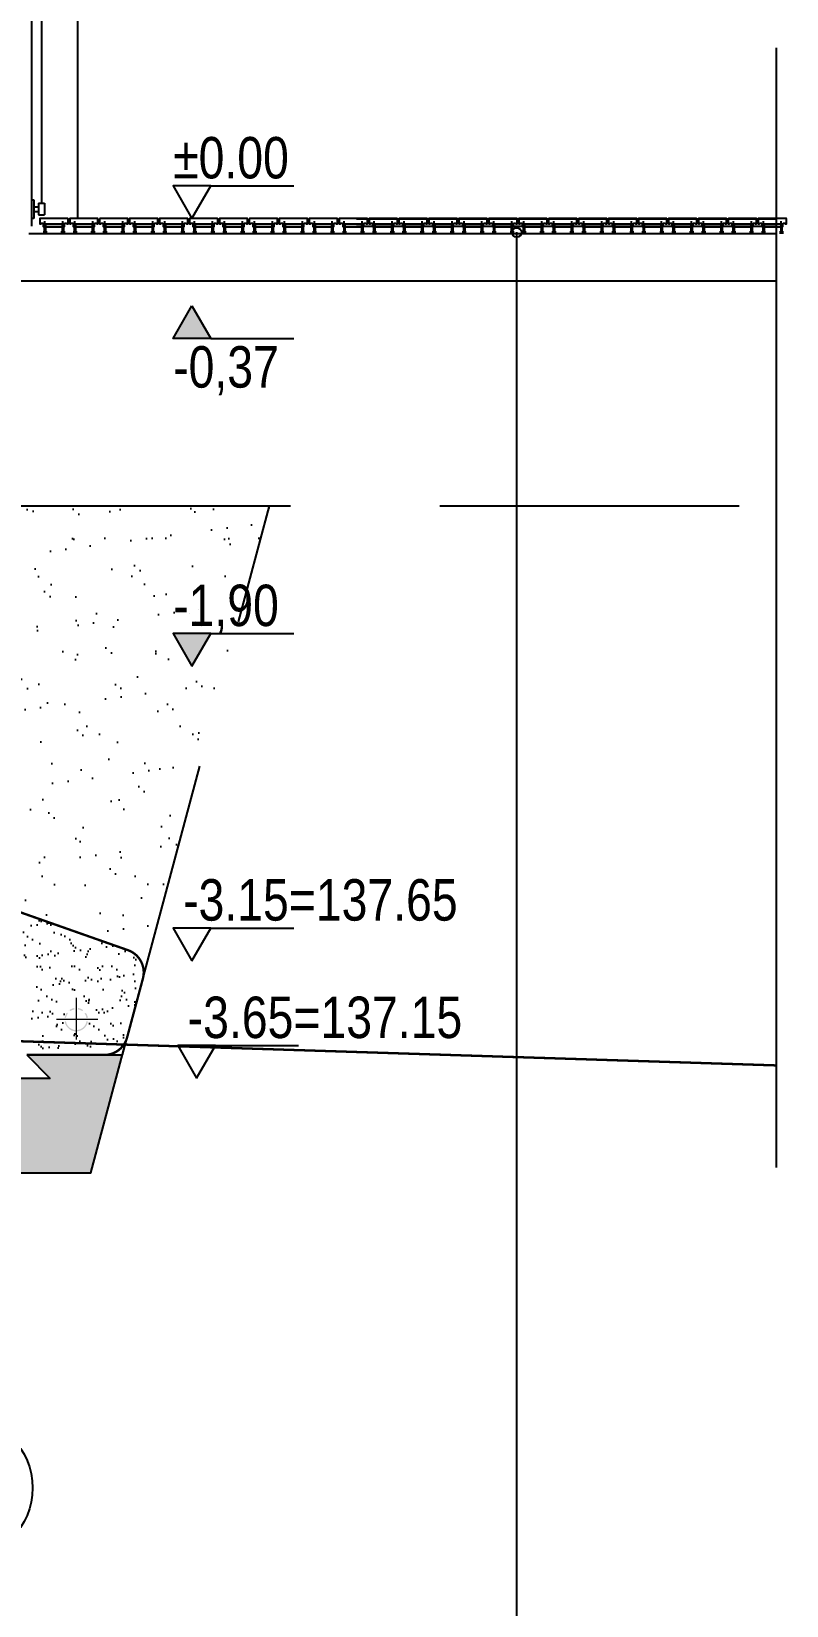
# Model space of a CAD drawing. Header units: millimetres. Extents: x -135140 to 267856, y -70704 to 149933.
# Drawn here: x -27681 to -24478, y 86351 to 93031 of the extents above; entities that cross this region are included whole.
import ezdxf

# ---------------------------------------------------------------- set-up
doc = ezdxf.new("R2010")
doc.units = ezdxf.units.MM
doc.header["$LTSCALE"] = 99.9
for name, pattern in [('0707_PB_080619_gn_xref$0$ACAD_ISO10W100', [18, 12, -3, 0, -3]), ('_DOT___DASH', [0.335239, 0.176389, -0.088194, 0.0001, -0.070556]), ('ACAD_ISO03W100', [30, 12, -18]), ('AUDIT_D_080509132939-0', [0]), ('DASHDOT', [25.4, 12.7, -6.35, 0, -6.35]), ('DASHED', [0.75, 0.5, -0.25]), ('HIDDEN', [9.525, 6.35, -3.175])]:
    doc.linetypes.add(name, pattern=pattern)
for name, color, linetype in [('+48_DRENAŻ', 250, 'AUDIT_D_080509132939-0'), ('+48_HACZE', 253, 'Continuous'), ('+48_KOTY', 250, 'Continuous'), ('+48_MEBLE', 251, 'Continuous'), ('+48_OPISY', 251, 'Continuous'), ('+48_OSIE', 8, 'Continuous'), ('+48_STOLARKA_OKNA', 250, 'Continuous'), ('+48_WIDOK', 250, 'Continuous'), ('1_CIENKA', 252, 'Continuous'), ('_przerywane', 8, 'DASHED'), ('SCHODY_', 250, 'Continuous')]:
    doc.layers.add(name, color=color, linetype=linetype)
doc.layers.add('+48_PRZERYWANA', color=250, linetype='ACAD_ISO03W100', lineweight=13)
doc.styles.add('WRP_ARIAL', font='ARIAL.TTF', dxfattribs={"width": 0.8})
pattern_1 = [(37.5, (-740631.18, -76045.33), (-8.000156, 244.70662), [0, -193.04, 0, -215.9, 0, -206.375]), (7.5, (-740631.18, -76045.33), (224.76164, 358.41255), [0, -104.14, 0, -173.99, 0, -66.675]), (327.5, (-740787.39, -76045.33), (395.496185, 0.71859), [0, -63.5, 0, -228.6, 0, -298.45]), (317.5, (-740787.4, -76045.33), (381.77823, 111.46466), [0, -31.75, 0, -149.86, 0, -171.45])]

# ---------------------------------------------------------------- blocks, each defined once
blk = doc.blocks.new('OZN_OSI')
at = {"layer": '+48_OSIE', "linetype": 'Continuous', "ltscale": 5}
blk.add_circle((0, -30), 30, dxfattribs=at)
at = {"layer": '+48_OSIE', "linetype": 'Continuous', "ltscale": 5, "style": 'WRP_ARIAL', "width": 0.8}
blk.add_attdef('NR', (-23.26, -43.54), '', height=30, dxfattribs=at)
blk = doc.blocks.new('koty')
at = {"layer": '+48_KOTY', "color": 3, "ltscale": 5}
blk.add_line((70403.15, 11224.99), (70423.15, 11224.99), dxfattribs=at)
blk.add_lwpolyline([(70398.6, 11217.11), (70403.15, 11224.99), (70394.05, 11224.99)], close=True, dxfattribs=at)
at = {"layer": '+48_KOTY', "color": 3, "style": 'WRP_ARIAL', "width": 0.8}
blk.add_attdef('POZIOM', (70403.19, 11226.78), '', height=10, dxfattribs=at)

msp = doc.modelspace()

# ---------------------------------------------------------------- hatches: boundary and pattern name
at = {"layer": '+48_DRENAŻ', "linetype": 'Continuous', "ltscale": 10}
h = msp.add_hatch(color=256, dxfattribs=at)
h.paths.add_polyline_path([(-27541.3, 88837.4, -0.463512), (-27483.1, 88886.7), (-27484.1, 88880.9, 0.463512), (-27535.5, 88837.4, 1), (-27447.2, 88837.4, 0.242264), (-27465.7, 88873.3), (-27462.3, 88878.1, -0.242264), (-27441.3, 88837.4, -1)], flags=17)
h.paths.add_polyline_path([(-27541.3, 88837.4, -0.729702), (-27450.7, 88866.4), (-27455.4, 88863, 0.729702), (-27535.5, 88837.4, 1), (-27447.2, 88837.4, 0.041358), (-27447.8, 88844.6), (-27442, 88845.6, -0.041358), (-27441.3, 88837.4, -1)], flags=0)
h.paths.add_polyline_path([(-27540.7, 88829.2), (-27534.9, 88830.1, 0.846964), (-27447.8, 88830.1), (-27442, 88829.2, -0.846964)])
h.paths.add_polyline_path([(-27541.3, 88837.4, -0.041358), (-27540.7, 88845.6), (-27534.9, 88844.6, 0.041358), (-27535.5, 88837.4, 1), (-27447.2, 88837.4, 0.729702), (-27527.2, 88863), (-27532, 88866.4, -0.729702), (-27441.3, 88837.4, -1)], flags=0)
h.paths.add_polyline_path([(-27541.3, 88837.4, -0.242264), (-27520.4, 88878.1), (-27517, 88873.3, 0.242264), (-27535.5, 88837.4, 1), (-27447.2, 88837.4, 0.463512), (-27498.6, 88880.9), (-27499.6, 88886.7, -0.463512), (-27441.3, 88837.4, -1)], flags=17)
at = {"layer": '+48_HACZE', "ltscale": 0.15}
h = msp.add_hatch(dxfattribs=at)
h.set_pattern_fill('AR-SAND', color=256, scale=5, style=0)
h.set_pattern_definition(pattern_1)
h.paths.add_polyline_path([(-26671.2, 91017.4), (-27751.3, 91017.4), (-27751.3, 90137.4), (-27841.3, 90137.4), (-27841.3, 89453, 0.315249), (-27729.5, 89293.2), (-27272.9, 89132.4, -0.394915), (-27208.5, 89011.8)])
h = msp.add_hatch(dxfattribs=at)
h.set_pattern_fill('AR-SAND', color=256, scale=5, style=0)
h.set_pattern_definition(pattern_1)
h.paths.add_polyline_path([(-57286.3, 89265.9), (-57393.5, 89665.9), (-53686.3, 89665.9), (-53776.3, 89755.9), (-53776.3, 90817.4), (-52401.3, 90817.4), (-52401.3, 89717.4), (-52311.3, 89717.4), (-52311.3, 89191.5), (-52405.5, 89097.4), (-52461.3, 89097.4), (-52461.3, 88677.4), (-52551.3, 88587.4), (-37080.3, 88587.4), (-36680.3, 88187.4), (-35497.4, 88187.4), (-35097.4, 88587.4), (-27601.3, 88587.4), (-27691.3, 88677.4), (-27691.3, 88687.4), (-27295.5, 88687.4), (-27429.5, 88187.4), (-34931.7, 88187.4), (-35331.7, 87787.4), (-36844.4, 87787.4), (-37245.9, 88187.4), (-52551.3, 88187.4), (-52840.3, 89265.9)])
h = msp.add_hatch(dxfattribs=at)
h.set_pattern_fill('AR-SAND', color=256, scale=2, style=0)
h.set_pattern_definition([(37.5, (-740631.18, -76045.325), (-3.200063, 97.8826475), [0, -77.216, 0, -86.36, 0, -82.55]), (7.5, (-740631.18, -76045.33), (89.904657, 143.36502), [0, -41.656, 0, -69.596, 0, -26.67]), (327.5, (-740693.66, -76045.325), (158.198474, 0.287437), [0, -25.4, 0, -91.44, 0, -119.38]), (317.5, (-740693.66, -76045.33), (152.71129, 44.585865), [0, -12.7, 0, -59.944, 0, -68.58])])
h.paths.add_polyline_path([(-27729.5, 89293.2, -0.315249), (-27841.3, 89453), (-27841.3, 89191.5), (-27747.2, 89097.4), (-27691.3, 89097.4), (-27691.3, 88744.3), (-27289.3, 88731.5, 0.083077), (-27275.6, 88761.5), (-27208.5, 89011.8, 0.388826), (-27270.9, 89131.7)])
h.paths.add_polyline_path([(-27289.3, 88731.5), (-27691.3, 88744.3), (-27691.3, 88687.4), (-27372.2, 88687.4, 0.249345)])
edge = h.paths.add_edge_path(flags=0)
edge.add_arc((-27491.3, 88837.4), 50, 180, 360)
edge.add_arc((-27491.3, 88837.4), 50, 0, 180)
at = {"layer": '+48_KOTY', "ltscale": 2}
h = msp.add_hatch(color=256, dxfattribs=at)
h.paths.add_polyline_path([(-26959.6, 91796.7), (-26920.3, 91728.6), (-27080.5, 91728.6), (-27041.2, 91796.7)])
h.paths.add_polyline_path([(-26969.8, 91814.3), (-26959.6, 91796.7), (-27041.2, 91796.7), (-27031, 91814.3)])
h.paths.add_polyline_path([(-27000.4, 91867.3), (-26969.8, 91814.3), (-27031, 91814.3)])
h = msp.add_hatch(color=256, dxfattribs=at)
h.paths.add_polyline_path([(-26959.6, 90408), (-26920.3, 90476.1), (-27080.5, 90476.1), (-27041.2, 90408)])
h.paths.add_polyline_path([(-26969.8, 90390.4), (-26959.6, 90408), (-27041.2, 90408), (-27031, 90390.4)])
h.paths.add_polyline_path([(-27000.4, 90337.4), (-26969.8, 90390.4), (-27031, 90390.4)])

# ---------------------------------------------------------------- linework, layer by layer
at = {"layer": '+48_DRENAŻ', "linetype": 'HIDDEN', "ltscale": 0.5, "const_width": 10}
msp.add_lwpolyline([(-27701.3, 88687.4), (-27372.2, 88687.4, 0.339454), (-27275.6, 88761.5), (-27208.5, 89011.8, 0.388826), (-27270.9, 89131.7), (-27729.5, 89293.2, -0.315249), (-27841.3, 89453)], format="xyb", dxfattribs=at)
at = {"layer": '+48_HACZE', "ltscale": 0.15}
msp.add_lwpolyline([(-52551.3, 88187.4), (-37245.9, 88187.4), (-36845.9, 87787.4), (-35331.7, 87787.4), (-34931.7, 88187.4), (-27429.5, 88187.4), (-27283.7, 88731.3)], dxfattribs=at)
at = {"layer": '+48_MEBLE'}
msp.add_line((-27486.3, 94877.4), (-27486.3, 92237.4), dxfattribs=at)
at = {"layer": '+48_OPISY'}
msp.add_line((-25622.2, 83388.4), (-25622.2, 92179.2), dxfattribs=at)
msp.add_circle((-25622.2, 92178.2), 20, dxfattribs=at)
at = {"layer": '+48_PRZERYWANA', "linetype": '_DOT___DASH', "ltscale": 10, "flags": 128}
for points in [[(-27491.3, 88929.1), (-27491.3, 88745.6)], [(-27399.6, 88837.4), (-27583.1, 88837.4)]]:
    msp.add_lwpolyline(points, dxfattribs=at)
at = {"layer": '+48_STOLARKA_OKNA'}
for p, q in [((-27681.1, 92317.4), (-27671.1, 92317.4)), ((-27671.1, 92317.4), (-27671.1, 92237.4)), ((-27671.1, 92287.4), (-27651.1, 92287.4)), ((-27671.1, 92267.4), (-27651.1, 92267.4)), ((-27651.1, 92302.4), (-27651.1, 92252.4)), ((-27651.1, 92302.4), (-27626.1, 92302.4)), ((-27626.1, 92302.4), (-27626.1, 92252.4)), ((-27671.1, 92237.4), (-27681.1, 92237.4)), ((-27651.1, 92252.4), (-27626.1, 92252.4))]:
    msp.add_line(p, q, dxfattribs=at)
at = {"layer": '+48_WIDOK', "linetype": 'HIDDEN', "ltscale": 2}
for p, q in [((-27638.6, 94998.9), (-27638.6, 92302.4)), ((-27851.3, 91017.4), (-24521.4, 91017.4)), ((-27295.5, 88687.4), (-26671.2, 91017.4)), ((-27701.3, 88687.4), (-27295.5, 88687.4))]:
    msp.add_line(p, q, dxfattribs=at)
at = {"layer": '+48_WIDOK', "linetype": 'DASHDOT', "ltscale": 5}
msp.add_line((-24521.4, 92961.2), (-24521.4, 88209.9), dxfattribs=at)
at = {"layer": '+48_WIDOK'}
for p, q in [((-26302.8, 92236.4), (-24521.4, 92236.4)), ((-26302.8, 92204.4), (-24521.4, 92204.4)), ((-27692.3, 92173.4), (-24521.4, 92173.4)), ((-27751.3, 91973.4), (-24521.4, 91973.4)), ((-27701.3, 88687.4), (-27601.3, 88587.4))]:
    msp.add_line(p, q, dxfattribs=at)
at = {"layer": '+48_WIDOK', "linetype": 'DASHED', "ltscale": 15, "const_width": 10}
msp.add_lwpolyline([(-24521.4, 88643), (-55632.2, 89637.4), (-58929.9, 89637.4)], dxfattribs=at)
at = {"layer": '+48_WIDOK'}
msp.add_lwpolyline([(-27601.3, 88587.4), (-35097.4, 88587.4), (-35497.4, 88187.4), (-36680.3, 88187.4), (-37080.3, 88587.4), (-52551.3, 88587.4)], dxfattribs=at)
at = {"layer": '1_CIENKA', "lineweight": -3}
for p, q in [((-27629.6, 92202.4), (-27542.6, 92202.4)), ((-27626.8, 92215.4), (-27626.8, 92184.2)), ((-27621.3, 92215.4), (-27621.3, 92184.2)), ((-27550.8, 92215.4), (-27550.8, 92184.2)), ((-27545.3, 92215.4), (-27545.3, 92184.2)), ((-27502.6, 92202.4), (-27415.6, 92202.4)), ((-27499.8, 92215.4), (-27499.8, 92184.2)), ((-27494.3, 92215.4), (-27494.3, 92184.2)), ((-27423.8, 92215.4), (-27423.8, 92184.2)), ((-27418.3, 92215.4), (-27418.3, 92184.2)), ((-27375.6, 92202.4), (-27288.6, 92202.4)), ((-27372.8, 92215.4), (-27372.8, 92184.2)), ((-27367.3, 92215.4), (-27367.3, 92184.2)), ((-27296.8, 92215.4), (-27296.8, 92184.2)), ((-27291.3, 92215.4), (-27291.3, 92184.2)), ((-27248.6, 92202.4), (-27161.6, 92202.4)), ((-27245.8, 92215.4), (-27245.8, 92184.2)), ((-27240.3, 92215.4), (-27240.3, 92184.2)), ((-27169.8, 92215.4), (-27169.8, 92184.2)), ((-27164.3, 92215.4), (-27164.3, 92184.2)), ((-27121.6, 92202.4), (-27034.6, 92202.4)), ((-27118.8, 92215.4), (-27118.8, 92184.2)), ((-27113.3, 92215.4), (-27113.3, 92184.2)), ((-27042.8, 92215.4), (-27042.8, 92184.2)), ((-27037.3, 92215.4), (-27037.3, 92184.2)), ((-26994.6, 92202.4), (-26907.6, 92202.4)), ((-26991.8, 92215.4), (-26991.8, 92184.2)), ((-26986.3, 92215.4), (-26986.3, 92184.2)), ((-26915.8, 92215.4), (-26915.8, 92184.2)), ((-26910.3, 92215.4), (-26910.3, 92184.2)), ((-26867.6, 92202.4), (-26780.6, 92202.4)), ((-26864.8, 92215.4), (-26864.8, 92184.2)), ((-26859.3, 92215.4), (-26859.3, 92184.2)), ((-26788.8, 92215.4), (-26788.8, 92184.2)), ((-26783.3, 92215.4), (-26783.3, 92184.2)), ((-26740.6, 92202.4), (-26653.6, 92202.4)), ((-26737.8, 92215.4), (-26737.8, 92184.2)), ((-26732.3, 92215.4), (-26732.3, 92184.2)), ((-26661.8, 92215.4), (-26661.8, 92184.2)), ((-26656.3, 92215.4), (-26656.3, 92184.2)), ((-26613.6, 92202.4), (-26526.6, 92202.4)), ((-26610.8, 92215.4), (-26610.8, 92184.2)), ((-26605.3, 92215.4), (-26605.3, 92184.2)), ((-26534.8, 92215.4), (-26534.8, 92184.2)), ((-26529.3, 92215.4), (-26529.3, 92184.2)), ((-26486.6, 92202.4), (-26399.6, 92202.4)), ((-26483.8, 92215.4), (-26483.8, 92184.2)), ((-26478.3, 92215.4), (-26478.3, 92184.2)), ((-26407.8, 92215.4), (-26407.8, 92184.2)), ((-26402.3, 92215.4), (-26402.3, 92184.2)), ((-26359.6, 92202.4), (-26272.6, 92202.4)), ((-26356.8, 92215.4), (-26356.8, 92184.2)), ((-26351.3, 92215.4), (-26351.3, 92184.2)), ((-26280.8, 92215.4), (-26280.8, 92184.2)), ((-26275.3, 92215.4), (-26275.3, 92184.2)), ((-26232.6, 92202.4), (-26145.6, 92202.4)), ((-26229.8, 92215.4), (-26229.8, 92184.2)), ((-26224.3, 92215.4), (-26224.3, 92184.2)), ((-26153.8, 92215.4), (-26153.8, 92184.2)), ((-26148.3, 92215.4), (-26148.3, 92184.2)), ((-26105.6, 92202.4), (-26018.6, 92202.4)), ((-26102.8, 92215.4), (-26102.8, 92184.2)), ((-26097.3, 92215.4), (-26097.3, 92184.2)), ((-26026.8, 92215.4), (-26026.8, 92184.2)), ((-26021.3, 92215.4), (-26021.3, 92184.2)), ((-25978.6, 92202.4), (-25891.6, 92202.4)), ((-25975.8, 92215.4), (-25975.8, 92184.2)), ((-25970.3, 92215.4), (-25970.3, 92184.2)), ((-25899.8, 92215.4), (-25899.8, 92184.2)), ((-25894.3, 92215.4), (-25894.3, 92184.2)), ((-25851.6, 92202.4), (-25764.6, 92202.4)), ((-25848.8, 92215.4), (-25848.8, 92184.2)), ((-25843.3, 92215.4), (-25843.3, 92184.2)), ((-25772.8, 92215.4), (-25772.8, 92184.2)), ((-25767.3, 92215.4), (-25767.3, 92184.2)), ((-25724.6, 92202.4), (-25637.6, 92202.4)), ((-25721.8, 92215.4), (-25721.8, 92184.2)), ((-25716.3, 92215.4), (-25716.3, 92184.2)), ((-25645.8, 92215.4), (-25645.8, 92184.2)), ((-25640.3, 92215.4), (-25640.3, 92184.2)), ((-25597.6, 92202.4), (-25510.6, 92202.4)), ((-25594.8, 92215.4), (-25594.8, 92184.2)), ((-25589.3, 92215.4), (-25589.3, 92184.2)), ((-25518.8, 92215.4), (-25518.8, 92184.2)), ((-25513.3, 92215.4), (-25513.3, 92184.2)), ((-25470.6, 92202.4), (-25383.6, 92202.4)), ((-25467.8, 92215.4), (-25467.8, 92184.2)), ((-25462.3, 92215.4), (-25462.3, 92184.2)), ((-25391.8, 92215.4), (-25391.8, 92184.2)), ((-25386.3, 92215.4), (-25386.3, 92184.2)), ((-25343.6, 92202.4), (-25256.6, 92202.4)), ((-25340.8, 92215.4), (-25340.8, 92184.2)), ((-25335.3, 92215.4), (-25335.3, 92184.2)), ((-25264.8, 92215.4), (-25264.8, 92184.2)), ((-25259.3, 92215.4), (-25259.3, 92184.2)), ((-25216.6, 92202.4), (-25129.6, 92202.4)), ((-25213.8, 92215.4), (-25213.8, 92184.2)), ((-25208.3, 92215.4), (-25208.3, 92184.2)), ((-25137.8, 92215.4), (-25137.8, 92184.2)), ((-25132.3, 92215.4), (-25132.3, 92184.2)), ((-25089.6, 92202.4), (-25002.6, 92202.4)), ((-25086.8, 92215.4), (-25086.8, 92184.2)), ((-25081.3, 92215.4), (-25081.3, 92184.2)), ((-25010.8, 92215.4), (-25010.8, 92184.2)), ((-25005.3, 92215.4), (-25005.3, 92184.2)), ((-24962.6, 92202.4), (-24875.6, 92202.4)), ((-24959.8, 92215.4), (-24959.8, 92184.2)), ((-24954.3, 92215.4), (-24954.3, 92184.2)), ((-24883.8, 92215.4), (-24883.8, 92184.2)), ((-24878.3, 92215.4), (-24878.3, 92184.2)), ((-24835.6, 92202.4), (-24748.6, 92202.4)), ((-24832.8, 92215.4), (-24832.8, 92184.2)), ((-24827.3, 92215.4), (-24827.3, 92184.2)), ((-24756.8, 92215.4), (-24756.8, 92184.2)), ((-24751.3, 92215.4), (-24751.3, 92184.2)), ((-24708.6, 92202.4), (-24621.6, 92202.4)), ((-24705.8, 92215.4), (-24705.8, 92184.2)), ((-24700.3, 92215.4), (-24700.3, 92184.2)), ((-24629.8, 92215.4), (-24629.8, 92184.2)), ((-24624.3, 92215.4), (-24624.3, 92184.2)), ((-24581.6, 92202.4), (-24494.6, 92202.4)), ((-24578.8, 92215.4), (-24578.8, 92184.2)), ((-24573.3, 92215.4), (-24573.3, 92184.2)), ((-24502.8, 92215.4), (-24502.8, 92184.2)), ((-24497.3, 92215.4), (-24497.3, 92184.2)), ((-27629.2, 92184.2), (-27618.9, 92184.2)), ((-27629.2, 92184.2), (-27629.2, 92172.4)), ((-27618.9, 92184.2), (-27618.9, 92172.4)), ((-27553.2, 92184.2), (-27553.2, 92172.4)), ((-27542.9, 92184.2), (-27553.2, 92184.2)), ((-27542.9, 92184.2), (-27542.9, 92172.4)), ((-27502.2, 92184.2), (-27491.9, 92184.2)), ((-27502.2, 92184.2), (-27502.2, 92172.4)), ((-27491.9, 92184.2), (-27491.9, 92172.4)), ((-27426.2, 92184.2), (-27426.2, 92172.4)), ((-27415.9, 92184.2), (-27426.2, 92184.2)), ((-27415.9, 92184.2), (-27415.9, 92172.4)), ((-27375.2, 92184.2), (-27364.9, 92184.2)), ((-27375.2, 92184.2), (-27375.2, 92172.4)), ((-27364.9, 92184.2), (-27364.9, 92172.4)), ((-27299.2, 92184.2), (-27299.2, 92172.4)), ((-27288.9, 92184.2), (-27299.2, 92184.2)), ((-27288.9, 92184.2), (-27288.9, 92172.4)), ((-27248.2, 92184.2), (-27237.9, 92184.2)), ((-27248.2, 92184.2), (-27248.2, 92172.4)), ((-27237.9, 92184.2), (-27237.9, 92172.4)), ((-27172.2, 92184.2), (-27172.2, 92172.4)), ((-27161.9, 92184.2), (-27172.2, 92184.2)), ((-27161.9, 92184.2), (-27161.9, 92172.4)), ((-27121.2, 92184.2), (-27110.9, 92184.2)), ((-27121.2, 92184.2), (-27121.2, 92172.4)), ((-27110.9, 92184.2), (-27110.9, 92172.4)), ((-27045.2, 92184.2), (-27045.2, 92172.4)), ((-27034.9, 92184.2), (-27045.2, 92184.2)), ((-27034.9, 92184.2), (-27034.9, 92172.4)), ((-26994.2, 92184.2), (-26983.9, 92184.2)), ((-26994.2, 92184.2), (-26994.2, 92172.4)), ((-26983.9, 92184.2), (-26983.9, 92172.4)), ((-26918.2, 92184.2), (-26918.2, 92172.4)), ((-26907.9, 92184.2), (-26918.2, 92184.2)), ((-26907.9, 92184.2), (-26907.9, 92172.4)), ((-26867.2, 92184.2), (-26856.9, 92184.2)), ((-26867.2, 92184.2), (-26867.2, 92172.4)), ((-26856.9, 92184.2), (-26856.9, 92172.4)), ((-26791.2, 92184.2), (-26791.2, 92172.4)), ((-26780.9, 92184.2), (-26791.2, 92184.2)), ((-26780.9, 92184.2), (-26780.9, 92172.4)), ((-26740.2, 92184.2), (-26729.9, 92184.2)), ((-26740.2, 92184.2), (-26740.2, 92172.4)), ((-26729.9, 92184.2), (-26729.9, 92172.4)), ((-26664.2, 92184.2), (-26664.2, 92172.4)), ((-26653.9, 92184.2), (-26664.2, 92184.2)), ((-26653.9, 92184.2), (-26653.9, 92172.4)), ((-26613.2, 92184.2), (-26602.9, 92184.2)), ((-26613.2, 92184.2), (-26613.2, 92172.4)), ((-26602.9, 92184.2), (-26602.9, 92172.4)), ((-26537.2, 92184.2), (-26537.2, 92172.4)), ((-26526.9, 92184.2), (-26537.2, 92184.2)), ((-26526.9, 92184.2), (-26526.9, 92172.4)), ((-26486.2, 92184.2), (-26475.9, 92184.2)), ((-26486.2, 92184.2), (-26486.2, 92172.4)), ((-26475.9, 92184.2), (-26475.9, 92172.4)), ((-26410.2, 92184.2), (-26410.2, 92172.4)), ((-26399.9, 92184.2), (-26410.2, 92184.2)), ((-26399.9, 92184.2), (-26399.9, 92172.4)), ((-26359.2, 92184.2), (-26348.9, 92184.2)), ((-26359.2, 92184.2), (-26359.2, 92172.4)), ((-26348.9, 92184.2), (-26348.9, 92172.4)), ((-26283.2, 92184.2), (-26283.2, 92172.4)), ((-26272.9, 92184.2), (-26283.2, 92184.2)), ((-26272.9, 92184.2), (-26272.9, 92172.4)), ((-26232.2, 92184.2), (-26221.9, 92184.2)), ((-26232.2, 92184.2), (-26232.2, 92172.4)), ((-26221.9, 92184.2), (-26221.9, 92172.4)), ((-26156.2, 92184.2), (-26156.2, 92172.4)), ((-26145.9, 92184.2), (-26156.2, 92184.2)), ((-26145.9, 92184.2), (-26145.9, 92172.4)), ((-26105.2, 92184.2), (-26094.9, 92184.2)), ((-26105.2, 92184.2), (-26105.2, 92172.4)), ((-26094.9, 92184.2), (-26094.9, 92172.4)), ((-26029.2, 92184.2), (-26029.2, 92172.4)), ((-26018.9, 92184.2), (-26029.2, 92184.2)), ((-26018.9, 92184.2), (-26018.9, 92172.4)), ((-25978.2, 92184.2), (-25967.9, 92184.2)), ((-25978.2, 92184.2), (-25978.2, 92172.4)), ((-25967.9, 92184.2), (-25967.9, 92172.4)), ((-25902.2, 92184.2), (-25902.2, 92172.4)), ((-25891.9, 92184.2), (-25902.2, 92184.2)), ((-25891.9, 92184.2), (-25891.9, 92172.4)), ((-25851.2, 92184.2), (-25840.9, 92184.2)), ((-25851.2, 92184.2), (-25851.2, 92172.4)), ((-25840.9, 92184.2), (-25840.9, 92172.4)), ((-25775.2, 92184.2), (-25775.2, 92172.4)), ((-25764.9, 92184.2), (-25775.2, 92184.2)), ((-25764.9, 92184.2), (-25764.9, 92172.4)), ((-25724.2, 92184.2), (-25713.9, 92184.2)), ((-25724.2, 92184.2), (-25724.2, 92172.4)), ((-25713.9, 92184.2), (-25713.9, 92172.4)), ((-25648.2, 92184.2), (-25648.2, 92172.4)), ((-25637.9, 92184.2), (-25648.2, 92184.2)), ((-25637.9, 92184.2), (-25637.9, 92172.4)), ((-25597.2, 92184.2), (-25586.9, 92184.2)), ((-25597.2, 92184.2), (-25597.2, 92172.4)), ((-25586.9, 92184.2), (-25586.9, 92172.4)), ((-25521.2, 92184.2), (-25521.2, 92172.4)), ((-25510.9, 92184.2), (-25521.2, 92184.2)), ((-25510.9, 92184.2), (-25510.9, 92172.4)), ((-25470.2, 92184.2), (-25459.9, 92184.2)), ((-25470.2, 92184.2), (-25470.2, 92172.4)), ((-25459.9, 92184.2), (-25459.9, 92172.4)), ((-25394.2, 92184.2), (-25394.2, 92172.4)), ((-25383.9, 92184.2), (-25394.2, 92184.2)), ((-25383.9, 92184.2), (-25383.9, 92172.4)), ((-25343.2, 92184.2), (-25332.9, 92184.2)), ((-25343.2, 92184.2), (-25343.2, 92172.4)), ((-25332.9, 92184.2), (-25332.9, 92172.4)), ((-25267.2, 92184.2), (-25267.2, 92172.4)), ((-25256.9, 92184.2), (-25267.2, 92184.2)), ((-25256.9, 92184.2), (-25256.9, 92172.4)), ((-25216.2, 92184.2), (-25205.9, 92184.2)), ((-25216.2, 92184.2), (-25216.2, 92172.4)), ((-25205.9, 92184.2), (-25205.9, 92172.4)), ((-25140.2, 92184.2), (-25140.2, 92172.4)), ((-25129.9, 92184.2), (-25140.2, 92184.2)), ((-25129.9, 92184.2), (-25129.9, 92172.4)), ((-25089.2, 92184.2), (-25078.9, 92184.2)), ((-25089.2, 92184.2), (-25089.2, 92172.4)), ((-25078.9, 92184.2), (-25078.9, 92172.4)), ((-25013.2, 92184.2), (-25013.2, 92172.4)), ((-25002.9, 92184.2), (-25013.2, 92184.2)), ((-25002.9, 92184.2), (-25002.9, 92172.4)), ((-24962.2, 92184.2), (-24951.9, 92184.2)), ((-24962.2, 92184.2), (-24962.2, 92172.4)), ((-24951.9, 92184.2), (-24951.9, 92172.4)), ((-24886.2, 92184.2), (-24886.2, 92172.4)), ((-24875.9, 92184.2), (-24886.2, 92184.2)), ((-24875.9, 92184.2), (-24875.9, 92172.4)), ((-24835.2, 92184.2), (-24824.9, 92184.2)), ((-24835.2, 92184.2), (-24835.2, 92172.4)), ((-24824.9, 92184.2), (-24824.9, 92172.4)), ((-24759.2, 92184.2), (-24759.2, 92172.4)), ((-24748.9, 92184.2), (-24759.2, 92184.2)), ((-24748.9, 92184.2), (-24748.9, 92172.4)), ((-24708.2, 92184.2), (-24697.9, 92184.2)), ((-24708.2, 92184.2), (-24708.2, 92172.4)), ((-24697.9, 92184.2), (-24697.9, 92172.4)), ((-24632.2, 92184.2), (-24632.2, 92172.4)), ((-24621.9, 92184.2), (-24632.2, 92184.2)), ((-24621.9, 92184.2), (-24621.9, 92172.4)), ((-24581.2, 92184.2), (-24570.9, 92184.2)), ((-24581.2, 92184.2), (-24581.2, 92172.4)), ((-24570.9, 92184.2), (-24570.9, 92172.4)), ((-24505.2, 92184.2), (-24505.2, 92172.4)), ((-24494.9, 92184.2), (-24505.2, 92184.2)), ((-24494.9, 92184.2), (-24494.9, 92172.4))]:
    msp.add_line(p, q, dxfattribs=at)
at = {"layer": '1_CIENKA', "linetype": '0707_PB_080619_gn_xref$0$ACAD_ISO10W100', "lineweight": -3, "ltscale": 0.1}
for p, q in [((-27624.1, 92172.4), (-27624.1, 92225.9)), ((-27548.1, 92172.4), (-27548.1, 92225.9)), ((-27497.1, 92172.4), (-27497.1, 92225.9)), ((-27421.1, 92172.4), (-27421.1, 92225.9)), ((-27370.1, 92172.4), (-27370.1, 92225.9)), ((-27294.1, 92172.4), (-27294.1, 92225.9)), ((-27243.1, 92172.4), (-27243.1, 92225.9)), ((-27167.1, 92172.4), (-27167.1, 92225.9)), ((-27116.1, 92172.4), (-27116.1, 92225.9)), ((-27040.1, 92172.4), (-27040.1, 92225.9)), ((-26989.1, 92172.4), (-26989.1, 92225.9)), ((-26913.1, 92172.4), (-26913.1, 92225.9)), ((-26862.1, 92172.4), (-26862.1, 92225.9)), ((-26786.1, 92172.4), (-26786.1, 92225.9)), ((-26735.1, 92172.4), (-26735.1, 92225.9)), ((-26659.1, 92172.4), (-26659.1, 92225.9)), ((-26608.1, 92172.4), (-26608.1, 92225.9)), ((-26532.1, 92172.4), (-26532.1, 92225.9)), ((-26481.1, 92172.4), (-26481.1, 92225.9)), ((-26405.1, 92172.4), (-26405.1, 92225.9)), ((-26354.1, 92172.4), (-26354.1, 92225.9)), ((-26278.1, 92172.4), (-26278.1, 92225.9)), ((-26227.1, 92172.4), (-26227.1, 92225.9)), ((-26151.1, 92172.4), (-26151.1, 92225.9)), ((-26100.1, 92172.4), (-26100.1, 92225.9)), ((-26024.1, 92172.4), (-26024.1, 92225.9)), ((-25973.1, 92172.4), (-25973.1, 92225.9)), ((-25897.1, 92172.4), (-25897.1, 92225.9)), ((-25846.1, 92172.4), (-25846.1, 92225.9)), ((-25770.1, 92172.4), (-25770.1, 92225.9)), ((-25719.1, 92172.4), (-25719.1, 92225.9)), ((-25643.1, 92172.4), (-25643.1, 92225.9)), ((-25592.1, 92172.4), (-25592.1, 92225.9)), ((-25516.1, 92172.4), (-25516.1, 92225.9)), ((-25465.1, 92172.4), (-25465.1, 92225.9)), ((-25389.1, 92172.4), (-25389.1, 92225.9)), ((-25338.1, 92172.4), (-25338.1, 92225.9)), ((-25262.1, 92172.4), (-25262.1, 92225.9)), ((-25211.1, 92172.4), (-25211.1, 92225.9)), ((-25135.1, 92172.4), (-25135.1, 92225.9)), ((-25084.1, 92172.4), (-25084.1, 92225.9)), ((-25008.1, 92172.4), (-25008.1, 92225.9)), ((-24957.1, 92172.4), (-24957.1, 92225.9)), ((-24881.1, 92172.4), (-24881.1, 92225.9)), ((-24830.1, 92172.4), (-24830.1, 92225.9)), ((-24754.1, 92172.4), (-24754.1, 92225.9)), ((-24703.1, 92172.4), (-24703.1, 92225.9)), ((-24627.1, 92172.4), (-24627.1, 92225.9)), ((-24576.1, 92172.4), (-24576.1, 92225.9)), ((-24500.1, 92172.4), (-24500.1, 92225.9))]:
    msp.add_line(p, q, dxfattribs=at)
at = {"layer": '1_CIENKA', "lineweight": -3}
for points in [[(-27630.6, 92215.4), (-27541.6, 92215.4, -0.536675), (-27531.6, 92215.4), (-27526.1, 92215.4), (-27526.1, 92236.4, 0.414214), (-27527.1, 92237.4), (-27645.1, 92237.4, 0.414083), (-27646.1, 92236.4), (-27646.1, 92215.4), (-27640.6, 92215.4, -0.536675)], [(-27503.6, 92215.4), (-27414.6, 92215.4, -0.536675), (-27404.6, 92215.4), (-27399.1, 92215.4), (-27399.1, 92236.4, 0.414214), (-27400.1, 92237.4), (-27518.1, 92237.4, 0.414083), (-27519.1, 92236.4), (-27519.1, 92215.4), (-27513.6, 92215.4, -0.536675)], [(-27376.6, 92215.4), (-27287.6, 92215.4, -0.536675), (-27277.6, 92215.4), (-27272.1, 92215.4), (-27272.1, 92236.4, 0.414214), (-27273.1, 92237.4), (-27391.1, 92237.4, 0.414083), (-27392.1, 92236.4), (-27392.1, 92215.4), (-27386.6, 92215.4, -0.536675)], [(-27249.6, 92215.4), (-27160.6, 92215.4, -0.536675), (-27150.6, 92215.4), (-27145.1, 92215.4), (-27145.1, 92236.4, 0.414214), (-27146.1, 92237.4), (-27264.1, 92237.4, 0.414083), (-27265.1, 92236.4), (-27265.1, 92215.4), (-27259.6, 92215.4, -0.536675)], [(-27122.6, 92215.4), (-27033.6, 92215.4, -0.536675), (-27023.6, 92215.4), (-27018.1, 92215.4), (-27018.1, 92236.4, 0.414214), (-27019.1, 92237.4), (-27137.1, 92237.4, 0.414083), (-27138.1, 92236.4), (-27138.1, 92215.4), (-27132.6, 92215.4, -0.536675)], [(-26995.6, 92215.4), (-26906.6, 92215.4, -0.536675), (-26896.6, 92215.4), (-26891.1, 92215.4), (-26891.1, 92236.4, 0.414214), (-26892.1, 92237.4), (-27010.1, 92237.4, 0.414083), (-27011.1, 92236.4), (-27011.1, 92215.4), (-27005.6, 92215.4, -0.536675)], [(-26868.6, 92215.4), (-26779.6, 92215.4, -0.536675), (-26769.6, 92215.4), (-26764.1, 92215.4), (-26764.1, 92236.4, 0.414214), (-26765.1, 92237.4), (-26883.1, 92237.4, 0.414083), (-26884.1, 92236.4), (-26884.1, 92215.4), (-26878.6, 92215.4, -0.536675)], [(-26741.6, 92215.4), (-26652.6, 92215.4, -0.536675), (-26642.6, 92215.4), (-26637.1, 92215.4), (-26637.1, 92236.4, 0.414214), (-26638.1, 92237.4), (-26756.1, 92237.4, 0.414083), (-26757.1, 92236.4), (-26757.1, 92215.4), (-26751.6, 92215.4, -0.536675)], [(-26614.6, 92215.4), (-26525.6, 92215.4, -0.536675), (-26515.6, 92215.4), (-26510.1, 92215.4), (-26510.1, 92236.4, 0.414214), (-26511.1, 92237.4), (-26629.1, 92237.4, 0.414083), (-26630.1, 92236.4), (-26630.1, 92215.4), (-26624.6, 92215.4, -0.536675)], [(-26487.6, 92215.4), (-26398.6, 92215.4, -0.536675), (-26388.6, 92215.4), (-26383.1, 92215.4), (-26383.1, 92236.4, 0.414214), (-26384.1, 92237.4), (-26502.1, 92237.4, 0.414083), (-26503.1, 92236.4), (-26503.1, 92215.4), (-26497.6, 92215.4, -0.536675)], [(-26360.6, 92215.4), (-26271.6, 92215.4, -0.536675), (-26261.6, 92215.4), (-26256.1, 92215.4), (-26256.1, 92236.4, 0.414214), (-26257.1, 92237.4), (-26375.1, 92237.4, 0.414083), (-26376.1, 92236.4), (-26376.1, 92215.4), (-26370.6, 92215.4, -0.536675)], [(-26233.6, 92215.4), (-26144.6, 92215.4, -0.536675), (-26134.6, 92215.4), (-26129.1, 92215.4), (-26129.1, 92236.4, 0.414214), (-26130.1, 92237.4), (-26248.1, 92237.4, 0.414083), (-26249.1, 92236.4), (-26249.1, 92215.4), (-26243.6, 92215.4, -0.536675)], [(-26106.6, 92215.4), (-26017.6, 92215.4, -0.536675), (-26007.6, 92215.4), (-26002.1, 92215.4), (-26002.1, 92236.4, 0.414214), (-26003.1, 92237.4), (-26121.1, 92237.4, 0.414083), (-26122.1, 92236.4), (-26122.1, 92215.4), (-26116.6, 92215.4, -0.536675)], [(-25979.6, 92215.4), (-25890.6, 92215.4, -0.536675), (-25880.6, 92215.4), (-25875.1, 92215.4), (-25875.1, 92236.4, 0.414214), (-25876.1, 92237.4), (-25994.1, 92237.4, 0.414083), (-25995.1, 92236.4), (-25995.1, 92215.4), (-25989.6, 92215.4, -0.536675)], [(-25852.6, 92215.4), (-25763.6, 92215.4, -0.536675), (-25753.6, 92215.4), (-25748.1, 92215.4), (-25748.1, 92236.4, 0.414214), (-25749.1, 92237.4), (-25867.1, 92237.4, 0.414083), (-25868.1, 92236.4), (-25868.1, 92215.4), (-25862.6, 92215.4, -0.536675)], [(-25725.6, 92215.4), (-25636.6, 92215.4, -0.536675), (-25626.6, 92215.4), (-25621.1, 92215.4), (-25621.1, 92236.4, 0.414214), (-25622.1, 92237.4), (-25740.1, 92237.4, 0.414083), (-25741.1, 92236.4), (-25741.1, 92215.4), (-25735.6, 92215.4, -0.536675)], [(-25598.6, 92215.4), (-25509.6, 92215.4, -0.536675), (-25499.6, 92215.4), (-25494.1, 92215.4), (-25494.1, 92236.4, 0.414214), (-25495.1, 92237.4), (-25613.1, 92237.4, 0.414083), (-25614.1, 92236.4), (-25614.1, 92215.4), (-25608.6, 92215.4, -0.536675)], [(-25471.6, 92215.4), (-25382.6, 92215.4, -0.536675), (-25372.6, 92215.4), (-25367.1, 92215.4), (-25367.1, 92236.4, 0.414214), (-25368.1, 92237.4), (-25486.1, 92237.4, 0.414083), (-25487.1, 92236.4), (-25487.1, 92215.4), (-25481.6, 92215.4, -0.536675)], [(-25344.6, 92215.4), (-25255.6, 92215.4, -0.536675), (-25245.6, 92215.4), (-25240.1, 92215.4), (-25240.1, 92236.4, 0.414214), (-25241.1, 92237.4), (-25359.1, 92237.4, 0.414083), (-25360.1, 92236.4), (-25360.1, 92215.4), (-25354.6, 92215.4, -0.536675)], [(-25217.6, 92215.4), (-25128.6, 92215.4, -0.536675), (-25118.6, 92215.4), (-25113.1, 92215.4), (-25113.1, 92236.4, 0.414214), (-25114.1, 92237.4), (-25232.1, 92237.4, 0.414083), (-25233.1, 92236.4), (-25233.1, 92215.4), (-25227.6, 92215.4, -0.536675)], [(-25090.6, 92215.4), (-25001.6, 92215.4, -0.536675), (-24991.6, 92215.4), (-24986.1, 92215.4), (-24986.1, 92236.4, 0.414214), (-24987.1, 92237.4), (-25105.1, 92237.4, 0.414083), (-25106.1, 92236.4), (-25106.1, 92215.4), (-25100.6, 92215.4, -0.536675)], [(-24963.6, 92215.4), (-24874.6, 92215.4, -0.536675), (-24864.6, 92215.4), (-24859.1, 92215.4), (-24859.1, 92236.4, 0.414214), (-24860.1, 92237.4), (-24978.1, 92237.4, 0.414083), (-24979.1, 92236.4), (-24979.1, 92215.4), (-24973.6, 92215.4, -0.536675)], [(-24836.6, 92215.4), (-24747.6, 92215.4, -0.536675), (-24737.6, 92215.4), (-24732.1, 92215.4), (-24732.1, 92236.4, 0.414214), (-24733.1, 92237.4), (-24851.1, 92237.4, 0.414083), (-24852.1, 92236.4), (-24852.1, 92215.4), (-24846.6, 92215.4, -0.536675)], [(-24709.6, 92215.4), (-24620.6, 92215.4, -0.536675), (-24610.6, 92215.4), (-24605.1, 92215.4), (-24605.1, 92236.4, 0.414214), (-24606.1, 92237.4), (-24724.1, 92237.4, 0.414083), (-24725.1, 92236.4), (-24725.1, 92215.4), (-24719.6, 92215.4, -0.536675)], [(-24582.6, 92215.4), (-24493.6, 92215.4, -0.536675), (-24483.6, 92215.4), (-24478.1, 92215.4), (-24478.1, 92236.4, 0.414214), (-24479.1, 92237.4), (-24597.1, 92237.4, 0.414083), (-24598.1, 92236.4), (-24598.1, 92215.4), (-24592.6, 92215.4, -0.536675)]]:
    msp.add_lwpolyline(points, format="xyb", close=True, dxfattribs=at)
for points in [[(-27542.6, 92215.4), (-27542.6, 92202.4), (-27629.6, 92202.4), (-27629.6, 92215.4)], [(-27415.6, 92215.4), (-27415.6, 92202.4), (-27502.6, 92202.4), (-27502.6, 92215.4)], [(-27288.6, 92215.4), (-27288.6, 92202.4), (-27375.6, 92202.4), (-27375.6, 92215.4)], [(-27161.6, 92215.4), (-27161.6, 92202.4), (-27248.6, 92202.4), (-27248.6, 92215.4)], [(-27034.6, 92215.4), (-27034.6, 92202.4), (-27121.6, 92202.4), (-27121.6, 92215.4)], [(-26907.6, 92215.4), (-26907.6, 92202.4), (-26994.6, 92202.4), (-26994.6, 92215.4)], [(-26780.6, 92215.4), (-26780.6, 92202.4), (-26867.6, 92202.4), (-26867.6, 92215.4)], [(-26653.6, 92215.4), (-26653.6, 92202.4), (-26740.6, 92202.4), (-26740.6, 92215.4)], [(-26526.6, 92215.4), (-26526.6, 92202.4), (-26613.6, 92202.4), (-26613.6, 92215.4)], [(-26399.6, 92215.4), (-26399.6, 92202.4), (-26486.6, 92202.4), (-26486.6, 92215.4)], [(-26272.6, 92215.4), (-26272.6, 92202.4), (-26359.6, 92202.4), (-26359.6, 92215.4)], [(-26145.6, 92215.4), (-26145.6, 92202.4), (-26232.6, 92202.4), (-26232.6, 92215.4)], [(-26018.6, 92215.4), (-26018.6, 92202.4), (-26105.6, 92202.4), (-26105.6, 92215.4)], [(-25891.6, 92215.4), (-25891.6, 92202.4), (-25978.6, 92202.4), (-25978.6, 92215.4)], [(-25764.6, 92215.4), (-25764.6, 92202.4), (-25851.6, 92202.4), (-25851.6, 92215.4)], [(-25637.6, 92215.4), (-25637.6, 92202.4), (-25724.6, 92202.4), (-25724.6, 92215.4)], [(-25510.6, 92215.4), (-25510.6, 92202.4), (-25597.6, 92202.4), (-25597.6, 92215.4)], [(-25383.6, 92215.4), (-25383.6, 92202.4), (-25470.6, 92202.4), (-25470.6, 92215.4)], [(-25256.6, 92215.4), (-25256.6, 92202.4), (-25343.6, 92202.4), (-25343.6, 92215.4)], [(-25129.6, 92215.4), (-25129.6, 92202.4), (-25216.6, 92202.4), (-25216.6, 92215.4)], [(-25002.6, 92215.4), (-25002.6, 92202.4), (-25089.6, 92202.4), (-25089.6, 92215.4)], [(-24875.6, 92215.4), (-24875.6, 92202.4), (-24962.6, 92202.4), (-24962.6, 92215.4)], [(-24748.6, 92215.4), (-24748.6, 92202.4), (-24835.6, 92202.4), (-24835.6, 92215.4)], [(-24621.6, 92215.4), (-24621.6, 92202.4), (-24708.6, 92202.4), (-24708.6, 92215.4)], [(-24494.6, 92215.4), (-24494.6, 92202.4), (-24581.6, 92202.4), (-24581.6, 92215.4)]]:
    msp.add_lwpolyline(points, dxfattribs=at)
at = {"layer": '_przerywane', "linetype": 'Continuous'}
msp.add_line((-27681.1, 94937.4), (-27681.1, 92205.4), dxfattribs=at)

# ---------------------------------------------------------------- block references
at = {"layer": '+48_KOTY'}
ref = msp.add_blockref('koty', (-1265971.9, -105176.8), dxfattribs=dict(at, xscale=17.59937698964495, yscale=17.59937698948488, zscale=17.59937698949881))
ref.add_attrib('POZIOM', '%%P0.00', (-27080.1, 92407.5), dxfattribs={"color": 3, "height": 175.99, "style": 'WRP_ARIAL', "width": 0.8})
ref = msp.add_blockref('koty', (-1265971.9, 289281.6), dxfattribs=dict(at, xscale=-17.59937698941212, yscale=17.59937698945578, zscale=17.59937698949881, rotation=180))
ref.add_attrib('POZIOM', '-0,37', (-27080.1, 91519.7), dxfattribs={"color": 3, "height": 175.99, "style": 'WRP_ARIAL', "width": 0.8})
ref = msp.add_blockref('koty', (-1265971.9, -107076.8), dxfattribs=dict(at, xscale=17.59937698941212, yscale=17.59937698948488, zscale=17.59937698949881))
ref.add_attrib('POZIOM', '-1,90', (-27080.1, 90507.5), dxfattribs={"color": 3, "height": 175.99, "style": 'WRP_ARIAL', "width": 0.8})
ref = msp.add_blockref('koty', (-1265971.9, -108326.8), dxfattribs=dict(at, xscale=17.59937698929571, yscale=17.59937698948488, zscale=17.59937698949881))
ref.add_attrib('POZIOM', '-3.15=137.65', (-27037.9, 89257.5), dxfattribs={"color": 3, "height": 175.994, "style": 'WRP_ARIAL', "width": 0.8})
ref = msp.add_blockref('koty', (-1265952.3, -108825.4), dxfattribs=dict(at, xscale=17.59937698929571, yscale=17.59937698948488, zscale=17.59937698949881))
ref.add_attrib('POZIOM', '-3.65=137.15', (-27018.4, 88759), dxfattribs={"color": 3, "height": 175.994, "style": 'WRP_ARIAL', "width": 0.8})
at = {"layer": 'SCHODY_'}
ref = msp.add_blockref('OZN_OSI', (-27976.3, 87149.8), dxfattribs=dict(at, xscale=10, yscale=10, zscale=10))
ref.add_attrib('NR', '5', (-28081, 86714.4), dxfattribs={"layer": '+48_OSIE', "linetype": 'Continuous', "ltscale": 5, "height": 300, "style": 'WRP_ARIAL', "width": 0.8})

doc.saveas('drawing.dxf')
